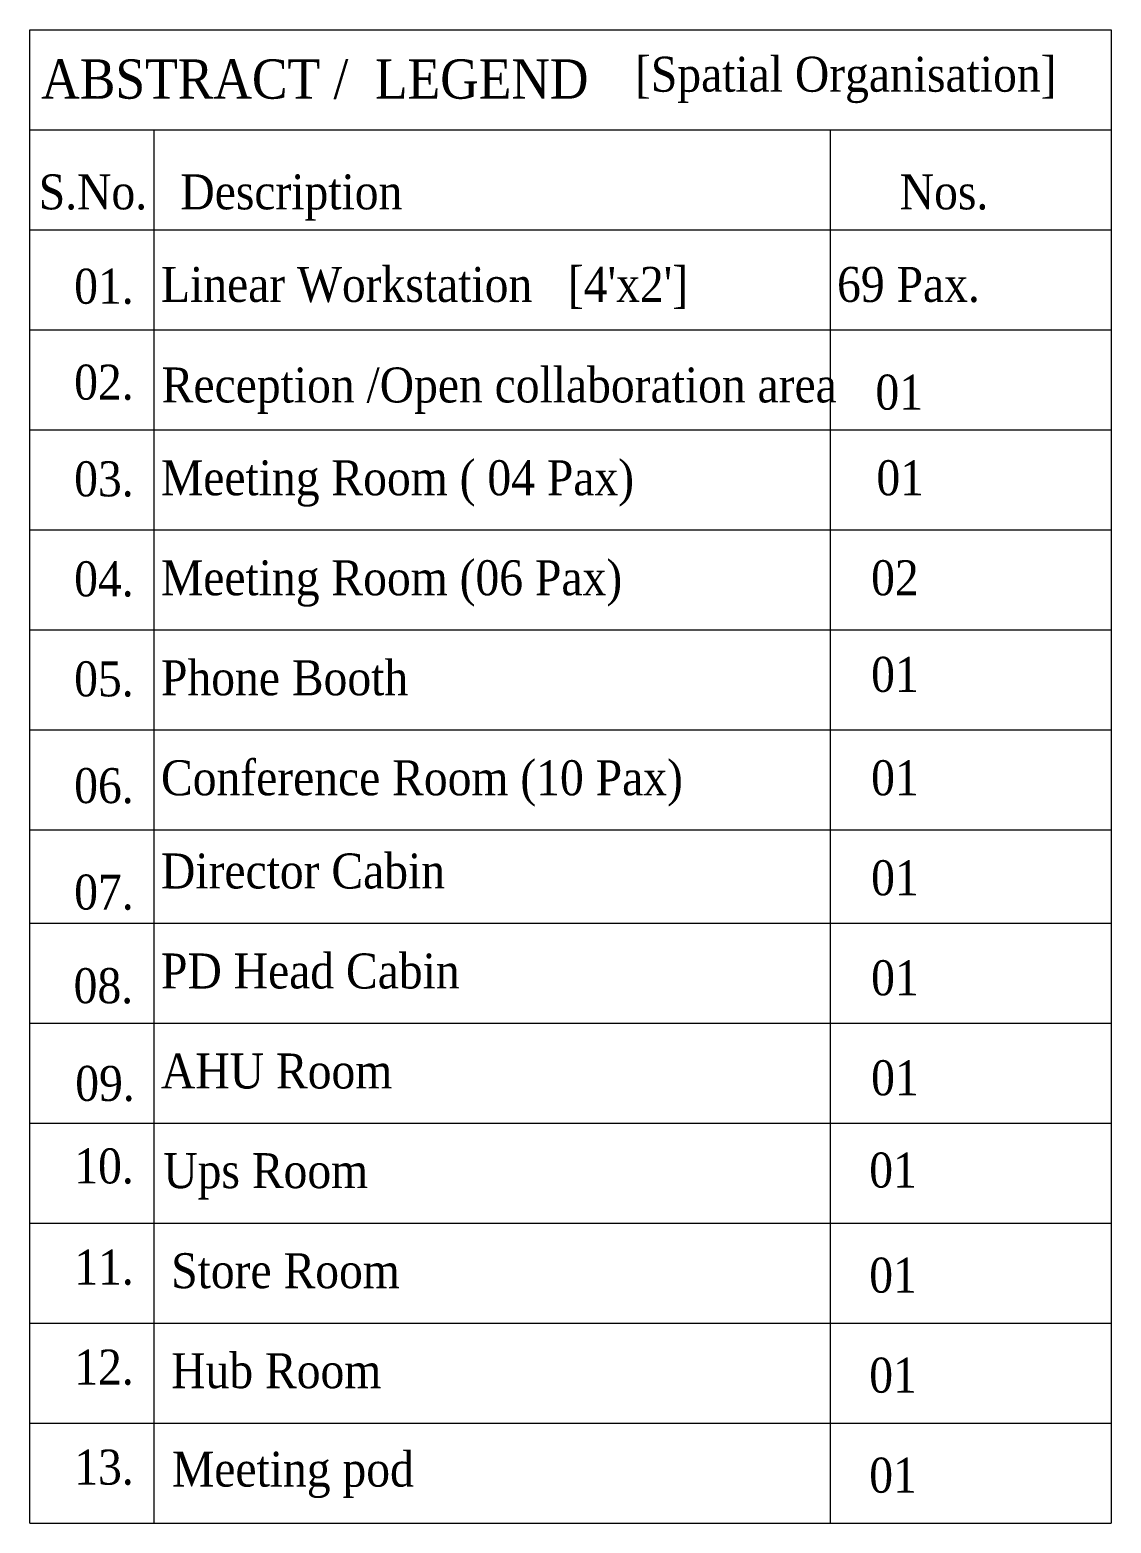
# Model space of a CAD drawing. Header units: millimetres. Extents: x 14520794 to 14796193, y 1415067 to 1454683.
# Drawn here: x 14602789 to 14608736, y 1440571 to 1448784 of the extents above; entities that cross this region are included whole.
import ezdxf

# ---------------------------------------------------------------- set-up
doc = ezdxf.new("R2010")
doc.units = ezdxf.units.MM
doc.header["$LTSCALE"] = 0.01
doc.header["$MEASUREMENT"] = 0
doc.layers.add('TXT2', color=7, linetype='Continuous', lineweight=15)
doc.styles.add('TIMES', font='times.ttf', dxfattribs={"width": 0.9, "height": 250})

msp = doc.modelspace()

# ---------------------------------------------------------------- linework, layer by layer
at = {"layer": 'TXT2'}
for p, q in [((14602788.9, 1440571.4), (14602788.9, 1448784.1)), ((14602788.9, 1448784.1), (14608736.3, 1448784.1)), ((14608736.3, 1448784.1), (14608736.3, 1440571.4)), ((14602788.9, 1448234.1), (14608736.3, 1448234.1)), ((14603473.4, 1440571.4), (14603473.4, 1448234.1)), ((14607192, 1440571.4), (14607192, 1448234.1)), ((14602788.9, 1447684.1), (14608736.3, 1447684.1)), ((14602788.9, 1447134.1), (14608736.3, 1447134.1)), ((14602788.9, 1446584.1), (14608736.3, 1446584.1)), ((14602788.9, 1446584.1), (14608736.3, 1446584.1)), ((14602788.9, 1446034.1), (14608736.3, 1446034.1)), ((14602788.9, 1445484.1), (14608736.3, 1445484.1)), ((14602788.9, 1444934.1), (14608736.3, 1444934.1)), ((14602788.9, 1444384.1), (14608736.3, 1444384.1)), ((14602788.9, 1443871.4), (14608736.3, 1443871.4)), ((14602788.9, 1443321.4), (14608736.3, 1443321.4)), ((14602788.9, 1442771.4), (14608736.3, 1442771.4)), ((14602788.9, 1442221.4), (14608736.3, 1442221.4)), ((14602788.9, 1441671.4), (14608736.3, 1441671.4)), ((14602788.9, 1441121.4), (14608736.3, 1441121.4)), ((14602788.9, 1440571.4), (14608736.3, 1440571.4))]:
    msp.add_line(p, q, dxfattribs=at)

# ---------------------------------------------------------------- texts
at = {"layer": 'TXT2', "color": 5, "style": 'TIMES', "width": 0.9}
for s, height, p in [('ABSTRACT /  LEGEND', 216, (14602851.9, 1448405.8)), ('[Spatial Organisation]', 192.5, (14606117.5, 1448444.1)), ('S.No.', 192.5, (14602837.8, 1447797)), ('Description', 192.5, (14603616.8, 1447797)), ('Nos.', 192.5, (14607573.6, 1447797))]:
    msp.add_text(s, height=height, rotation=360, dxfattribs=at).set_placement(p)
at = {"layer": 'TXT2', "style": 'TIMES', "width": 0.9}
for s, p in [('01.', (14603032.8, 1447277.9)), ("Linear Workstation   [4'x2']", (14603510.3, 1447288)), ('69 Pax.', (14607228.9, 1447288)), ('02.', (14603032.8, 1446750.4)), ('Reception /Open collaboration area ', (14603514.3, 1446734.9)), (' 01 ', (14607374.6, 1446695.4)), ('03.', (14603032.8, 1446218.6)), ('Meeting Room ( 04 Pax)', (14603510.3, 1446224.5)), ('01', (14607445.4, 1446224.5)), ('04.', (14603032.8, 1445668.6)), ('Meeting Room (06 Pax)', (14603510.3, 1445674.5)), ('02', (14607416.3, 1445674.5)), ('01', (14607416.3, 1445143.2)), ('05.', (14603032.8, 1445118.6)), ('Phone Booth ', (14603510.3, 1445124.5)), ('Conference Room (10 Pax)', (14603510.3, 1444574.5)), ('01', (14607416.3, 1444574.5)), ('06.', (14603032.8, 1444531.4)), ('Director Cabin ', (14603510.3, 1444061.9)), ('01', (14607416.3, 1444024.5)), ('07.', (14603032.8, 1443945.9)), ('PD Head Cabin ', (14603510.3, 1443511.9)), ('08.', (14603029.7, 1443431)), ('01', (14607416.3, 1443474.5)), ('AHU Room ', (14603510.3, 1442961.9)), ('01', (14607416.3, 1442924.5)), ('09.', (14603038.7, 1442893.7)), ('10.', (14603033.2, 1442439.7)), ('Ups Room', (14603522.8, 1442413.8)), (' 01 ', (14607340.4, 1442417.1)), ('11.', (14603033.2, 1441883.5)), ('Store Room  ', (14603566.3, 1441863.7)), (' 01', (14607340.4, 1441839)), ('12.', (14603033.2, 1441333.5)), ('Hub Room  ', (14603566.3, 1441313.7)), (' 01', (14607340.4, 1441289)), ('13.', (14603033.2, 1440783.5)), (' 01', (14607340.4, 1440739))]:
    msp.add_text(s, height=192.5, rotation=360, dxfattribs=at).set_placement(p)
at = {"layer": 'TXT2', "insert": (14603570.9, 1440964.8), "char_height": 192.5, "width": 2481.453, "attachment_point": 1, "rotation": 360, "style": 'TIMES'}
msp.add_mtext('Meeting pod', dxfattribs=at)

doc.saveas('drawing.dxf')
